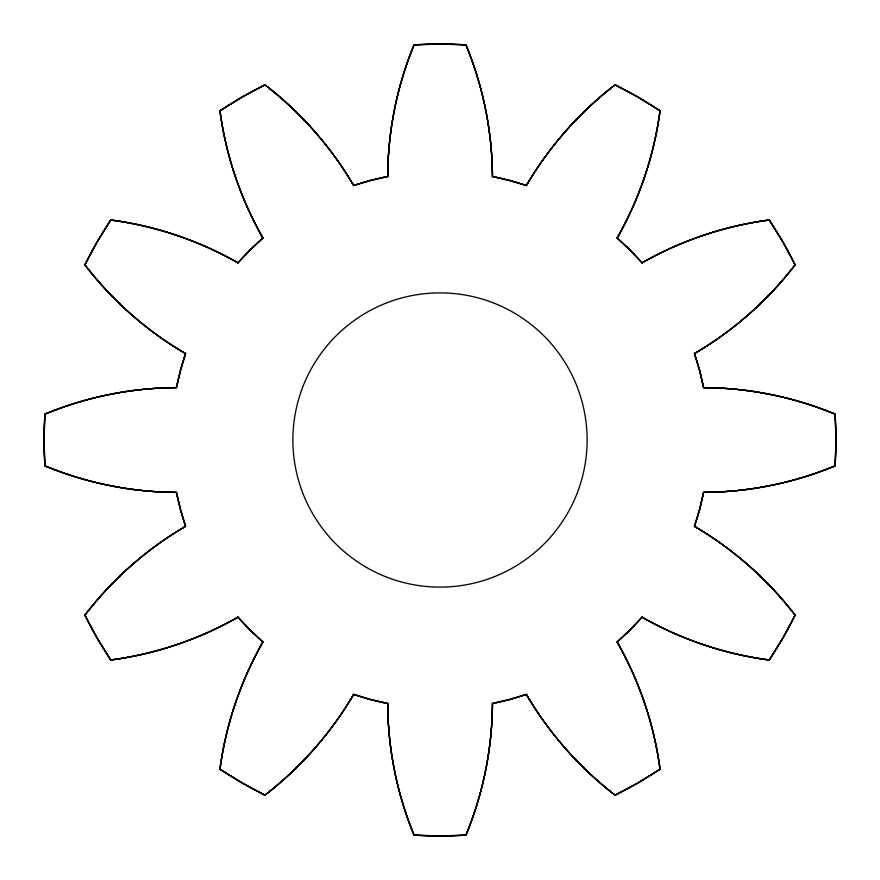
<?xml version="1.0" encoding="UTF-8"?>
<svg xmlns="http://www.w3.org/2000/svg" width="880" height="880" viewBox="0 0 880 880"><rect width="100%" height="100%" fill="white"/><g stroke="black" fill="none" stroke-linecap="round" stroke-linejoin="round"><path stroke-width="1.32" d="M492.459 176.484A263.571 263.571 0 0 1 526.361 185.526C549.12 146.663 579.425 112.255 615.142 84.821L638.022 97.097L660.033 110.77A349.657 349.657 0 0 1 617.155 238.04A264.561 264.561 0 0 1 642.015 262.823C681.142 240.515 724.614 225.852 769.274 220.011L782.947 242.011L795.124 264.803A346.467 346.467 0 0 1 694.419 353.562A243.628 243.628 0 0 1 703.549 387.607C748.572 387.838 793.54 396.869 835.12 414.15L836 440L835.12 465.85A347.501 347.501 0 0 1 703.549 492.36A242.748 242.748 0 0 1 694.419 526.317C733.304 549.076 767.734 579.414 795.124 615.197L782.947 637.989L769.274 659.989C724.614 654.159 681.153 639.474 642.026 617.177A264.561 264.561 0 0 1 617.144 641.982C639.474 681.098 654.104 724.57 660.033 769.219L638.022 782.903L615.142 795.179A350.68 350.68 0 0 1 526.328 694.408A246.147 246.147 0 0 1 492.459 703.494C492.228 748.561 483.175 793.551 465.905 835.186L440.044 835.967L414.095 835.186C396.847 793.551 387.915 748.55 387.684 703.494A243.628 243.628 0 0 1 353.65 694.375C330.924 733.293 300.553 767.668 264.88 795.179L242.066 782.903L219.967 769.219C225.907 724.559 240.625 681.131 262.889 641.982A277.112 277.112 0 0 1 237.941 617.21C198.814 639.474 155.375 654.159 110.726 659.989L97.053 637.989L84.876 615.197C112.266 579.414 146.652 549.021 185.581 526.317A279.719 279.719 0 0 1 176.44 492.404A348.282 348.282 0 0 1 44.88 465.85L44 440L44.88 414.15C86.471 396.902 131.428 387.838 176.451 387.607A280.742 280.742 0 0 1 185.57 353.562C146.63 330.935 112.244 300.575 84.876 264.803L97.053 242.011L110.726 220.011C155.386 225.852 198.847 240.515 237.974 262.823A277.112 277.112 0 0 1 262.911 238.051A351.395 351.395 0 0 1 219.912 110.781M465.916 44.814A348.502 348.502 0 0 1 492.448 176.506L509.542 180.433L526.372 185.504C549.186 146.685 579.469 112.299 615.142 84.821L638.022 97.097L660.033 110.77C654.104 155.43 639.474 198.902 617.133 238.018L630.014 250.03L642.026 262.823C681.186 240.57 724.614 225.918 769.274 220.011L782.947 242.011L795.124 264.803C767.745 300.575 733.337 330.891 694.419 353.573L699.6 370.414L703.549 387.607C748.583 387.904 793.507 396.935 835.12 414.15L836 440L835.12 465.85C793.54 483.131 748.572 492.151 703.549 492.393L699.6 509.531L694.419 526.317C733.282 549.142 767.679 579.447 795.124 615.197L782.947 637.989L769.274 659.989C724.625 654.071 681.175 639.441 642.026 617.177L630.014 629.97L617.133 641.982C639.419 681.131 654.027 724.57 660.033 769.219L638.022 782.903L615.142 795.179C579.458 767.668 549.098 733.293 526.372 694.375L509.542 699.545L492.459 703.494C492.162 748.561 483.109 793.518 465.905 835.186L440.044 835.967L414.095 835.186C396.924 793.518 387.948 748.55 387.684 703.494L370.491 699.545L353.65 694.375C330.869 733.26 300.52 767.613 264.88 795.179L242.066 782.903L219.967 769.219C225.973 724.57 240.68 681.164 262.889 641.982L250.041 629.97L237.974 617.177C198.825 639.441 155.375 654.071 110.726 659.989L97.053 637.989L84.876 615.197C112.321 579.447 146.685 549.087 185.581 526.317L180.488 509.531L176.451 492.393C131.428 492.162 86.471 483.098 44.88 465.85L44 440L44.88 414.15C86.504 396.968 131.417 387.904 176.451 387.607L180.488 370.414L185.581 353.573C146.652 330.902 112.31 300.52 84.876 264.803L97.053 242.011L110.726 220.011C155.386 225.918 198.814 240.57 237.974 262.823L250.041 250.03L262.889 238.018C240.625 198.858 225.907 155.43 219.967 110.77L242.066 97.097L264.88 84.821C300.586 112.244 330.891 146.652 353.65 185.504A260.689 260.689 0 0 1 387.673 176.484M185.581 353.573L180.488 370.414L176.451 387.607A348.282 348.282 0 0 0 44.88 414.15A380.941 380.941 0 0 0 44.88 465.85C86.504 483.021 131.428 492.118 176.451 492.393L180.488 509.531L185.581 526.317A347.237 347.237 0 0 0 84.887 615.197A396.902 396.902 0 0 0 110.737 659.978A347.952 347.952 0 0 0 237.952 617.144M642.026 262.823L630.014 250.03L617.133 238.018C639.441 198.88 654.016 155.419 660.033 110.77A408.958 408.958 0 0 0 615.142 84.821A349.723 349.723 0 0 0 526.394 185.526L509.542 180.433L492.459 176.506C492.228 131.439 483.175 86.449 465.905 44.814L440.044 44.033L414.095 44.814C396.858 86.46 387.904 131.45 387.684 176.506L370.491 180.433L353.65 185.504A349.723 349.723 0 0 0 264.88 84.81L242.066 97.097L219.967 110.77C225.984 155.419 240.658 198.836 262.889 238.018L250.041 250.03L237.974 262.823M492.459 176.506C492.162 131.439 483.109 86.482 465.905 44.814L440.044 44.033L414.095 44.814C396.891 86.471 387.981 131.45 387.684 176.506L370.491 180.433L353.65 185.504C330.825 146.685 300.553 112.299 264.88 84.821A430.199 430.199 0 0 0 219.967 110.77M642.026 617.177L630.014 629.97L617.133 641.982A349.657 349.657 0 0 1 660.022 769.219A408.98 408.98 0 0 1 615.142 795.179C579.513 767.613 549.131 733.271 526.372 694.375L509.542 699.545L492.459 703.494A348.502 348.502 0 0 1 465.916 835.186M387.684 703.494L370.491 699.545L353.65 694.375A350.68 350.68 0 0 1 264.847 795.146A430.254 430.254 0 0 1 219.967 769.208M237.974 617.177L250.041 629.97L262.889 641.982A351.406 351.406 0 0 0 219.912 769.208M237.952 262.856A347.952 347.952 0 0 0 110.726 219.989A396.902 396.902 0 0 0 84.865 264.803A345.257 345.257 0 0 0 185.559 353.606M414.029 835.208A348.799 348.799 0 0 1 387.728 703.494M465.905 835.186A425.392 425.392 0 0 1 414.095 835.175M642.048 617.144A347.952 347.952 0 0 0 769.274 660.011A396.902 396.902 0 0 0 795.135 615.197A348.48 348.48 0 0 0 694.408 526.339L699.6 509.531L703.549 492.393C748.572 492.107 793.507 483.054 835.12 465.85A380.941 380.941 0 0 0 835.12 414.15A347.501 347.501 0 0 0 703.549 387.64L699.6 370.414L694.419 353.573C733.315 330.858 767.679 300.52 795.124 264.803A396.902 396.902 0 0 0 769.263 220.022A347.952 347.952 0 0 0 642.048 262.856M414.095 44.825A425.392 425.392 0 0 1 465.905 44.814M387.728 176.506A348.799 348.799 0 0 1 414.029 44.792M366.443 567.402A147.114 147.114 0 0 0 587.114 440A147.114 147.114 0 0 0 366.443 312.598A147.114 147.114 0 0 0 366.443 567.402"/></g></svg>
